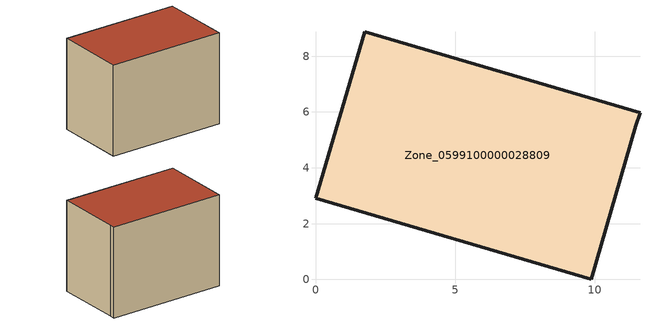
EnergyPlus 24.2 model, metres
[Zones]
Zone_0599100000028809
 floor ground (C_G): 11.47,5.51 9.87,0 0,2.91 1.77,8.88 11.62,5.98 z0.51
 wall outside (C_F): 11.62,5.98 1.77,8.88 0,2.91 9.87,0 11.47,5.51 11.62,5.98 z0.51:8.34
 roof outside (C_R): 9.87,0 11.47,5.51 11.62,5.98 1.77,8.88 0,2.91 z8.34
[BUILDING]
Pand.0599100000028809: North Axis=0; Terrain=City; Loads Convergence Tolerance Value=0.04; Temperature Convergence Tolerance Value=0.4; Solar Distribution=FullExterior; Maximum Number of Warmup Days=25; Minimum Number of Warmup Days=1
[Site:Location]
Rotterdam.The.Hague.AP_ZH_NLD Design_Conditions: Latitude=51.96; Longitude=4.45; Time Zone=1; Elevation=-4.5
[SITE:GROUNDTEMPERATURE:BUILDINGSURFACE]
18, 18, 18, 18, 18, 18, 18, 18, 18, 18, 18, 18
[MATERIAL] Thermal Absorptance=0.9; Solar Absorptance=0.7; Visible Absorptance=0.7
Name | Roughness | Thickness | Conductivity | Density | Specific Heat
G.TI.1965-1974 | MediumSmooth | 0.15 | 0.882353 | 540 | 1210
F.TI.1965-1974 | Rough | 0.3 | 0.697674 | 1920 | 840
R.TI.1965-1974 | MediumRough | 0.2 | 0.232558 | 1500 | 1000
[CONSTRUCTION]
C_G: G.TI.1965-1974
C_F: F.TI.1965-1974
C_R: R.TI.1965-1974
[ZONE]
Zone_0599100000028809: Type=1; Multiplier=1; Ceiling Height=Autocalculate; Volume=Autocalculate; Floor Area=autocalculate; Part of Total Floor Area=Yes
[ZONEINFILTRATION:DESIGNFLOWRATE]
Infil_Zone_0599100000028809: Zone or ZoneList or Space or SpaceList=Zone_0599100000028809; Schedule=AlwaysOn; Design Flow Rate Calculation Method=Flow/Area; Flow Rate per Floor Area=0.003; Constant Term Coefficient=1; Temperature Term Coefficient=0; Velocity Term Coefficient=0; Velocity Squared Term Coefficient=0
[HVACTEMPLATE:ZONE:IDEALLOADSAIRSYSTEM]
Zone_0599100000028809: Maximum Heating Supply Air Temperature=50; Minimum Cooling Supply Air Temperature=13; Maximum Heating Supply Air Humidity Ratio=0.0156; Minimum Cooling Supply Air Humidity Ratio=0.0077; Heating Limit=NoLimit; Cooling Limit=NoLimit; Dehumidification Control Type=ConstantSensibleHeatRatio; Cooling Sensible Heat Ratio=0.7; Dehumidification Setpoint=60; Humidification Control Type=None; Humidification Setpoint=30; Outdoor Air Method=None; Outdoor Air Flow Rate per Person=0.00944; Outdoor Air Flow Rate per Zone Floor Area=0; Outdoor Air Flow Rate per Zone=0; Demand Controlled Ventilation Type=None; Outdoor Air Economizer Type=NoEconomizer; Heat Recovery Type=None; Sensible Heat Recovery Effectiveness=0.7; Latent Heat Recovery Effectiveness=0.65
[ZONECONTROL:THERMOSTAT]
ThermostatControl_Zone_0599100000028809: Zone or ZoneList=Zone_0599100000028809; Control Type Schedule=DualSetpointControlType; Control 1=Thermostat_Zone_0599100000028809; Temperature Difference Between Cutout And Setpoint=0
[THERMOSTATSETPOINT:DUALSETPOINT]
Thermostat_Zone_0599100000028809: Heating Setpoint Temperature Schedule=HeatingSetpoint_Zone_0599100000028809; Cooling Setpoint Temperature Schedule=CoolingSetpoint_Zone_0599100000028809
[SCHEDULE:COMPACT]
HeatingSetpoint_Zone_0599100000028809: Through: 12/31, For: AllDays, Until: 24:00, 21
CoolingSetpoint_Zone_0599100000028809: Through: 12/31, For: AllDays, Until: 24:00, 24
DualSetpointControlType: Through: 12/31, For: AllDays, Until: 24:00, 4
AlwaysOn: Through: 12/31, For: AllDays, Until: 24:00, 1
